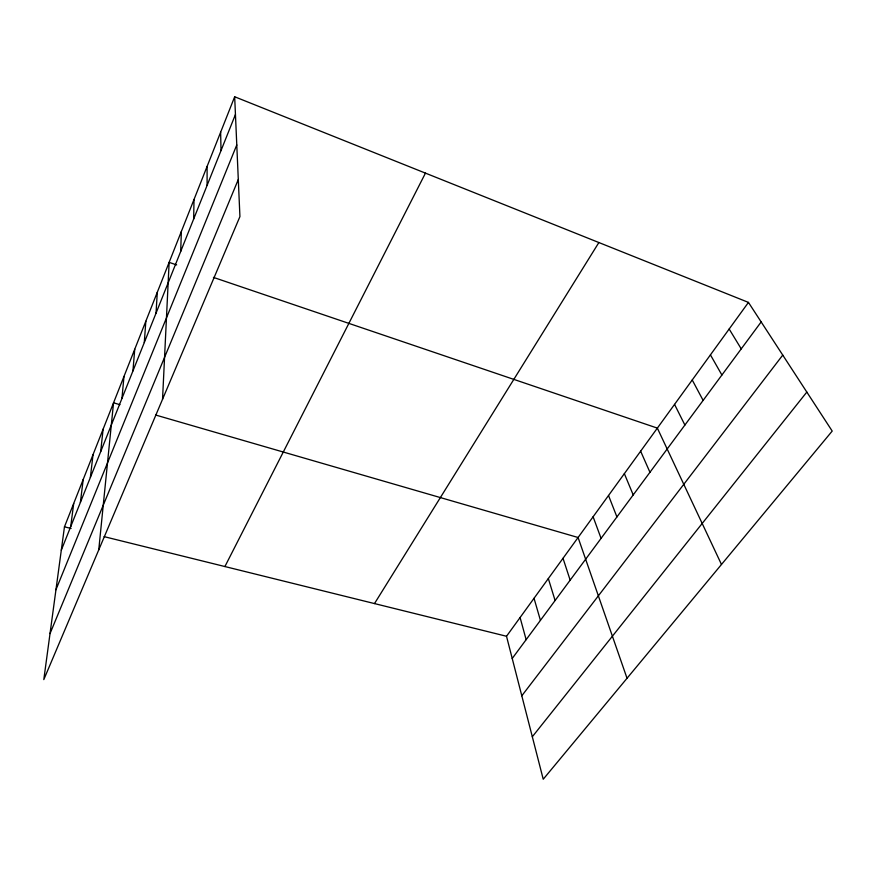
<?xml version="1.0" encoding="UTF-8"?>
<svg xmlns="http://www.w3.org/2000/svg" width="876" height="876" viewBox="0 0 876 876"><rect width="100%" height="100%" fill="white"/><g stroke="black" fill="none" stroke-linecap="round" stroke-linejoin="round"><path stroke-width="1.31" d="M207.097 185.416L207.097 166.44M193.662 219.033L194.012 199.498M180.686 251.5L181.365 231.461M162.542 399.292L169.134 262.362L176.678 264.924M156.027 313.203L157.297 292.266M144.299 342.538L145.832 321.229M132.944 370.931L134.729 349.272M121.95 398.438L123.976 376.461M98.758 549.865L113.541 402.818L119.979 404.679M100.674 451.677L103.116 429.141M90.37 477.453L93.02 454.677M80.384 502.441L83.209 479.446M70.704 526.673L73.694 503.492M234.669 96.765L64.463 526.826L43.8 679.612L239.925 216.591L234.669 96.765L748.454 302.406L832.2 431.069L543.23 779.235L506.514 636.261L748.454 302.406M61.298 550.194L235.447 114.471M55.955 589.723L236.783 144.934M50.02 633.6L238.305 179.492M224.902 566.553L425.462 173.119M374.49 603.586L598.877 242.532M512.219 658.489L761.167 321.93M521.8 695.796L782.75 355.098M532.312 736.76L806.829 392.076M64.463 526.826L71.098 528.469M104.091 536.638L506.514 636.261M155.764 415.06L578.083 537.503L627.03 678.265M213.426 277.396L657.35 428.112L721.474 564.472M729.16 329.026L741.238 348.867M710.436 354.879L721.901 375.016M692.237 379.987L703.121 400.398M674.542 404.394L684.89 425.046M640.63 451.195L649.948 472.274M624.358 473.642L633.206 494.918M608.524 495.498L616.923 516.939M593.107 516.774L601.067 538.368M563.016 558.297L570.167 580.153M548.332 578.554L555.099 600.509M534.031 598.286L540.426 620.339M520.092 617.514L526.137 639.666M220.642 132.21L221.015 150.584"/></g></svg>
